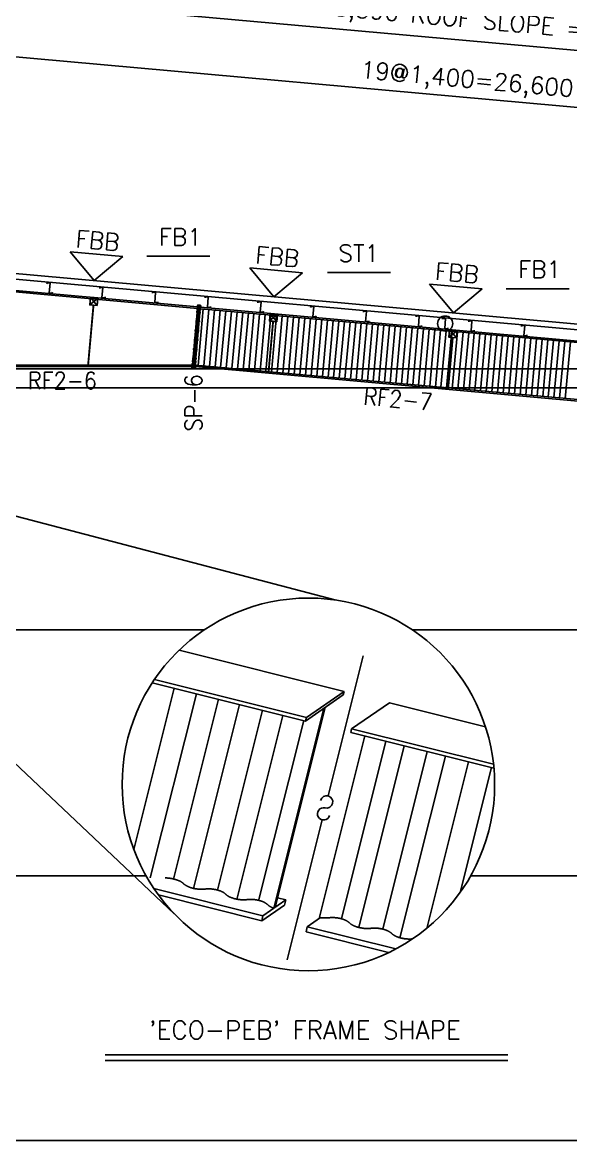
# Model space of a CAD drawing. Header units: metres. Extents: x -297536 to 1852864, y -630451 to -422551.
# Drawn here: x 1784315 to 1798814, y -482358 to -452803 of the extents above; entities that cross this region are included whole.
import ezdxf
from ezdxf.enums import TextEntityAlignment as Align

# ---------------------------------------------------------------- set-up
doc = ezdxf.new("R2010")
doc.units = ezdxf.units.M
doc.header["$LTSCALE"] = 700
for name, pattern in [('CEN', [62, 60, -1, 0, -1]), ('CENTER', [50.8, 31.75, -6.35, 6.35, -6.35]), ('CONTIN', [0]), ('XKITLINE00', [0])]:
    doc.linetypes.add(name, pattern=pattern)
for name, color, linetype in [('1', 1, 'CENTER'), ('10', 10, 'CONTIN'), ('3', 3, 'CONTIN'), ('5C', 3, 'Continuous'), ('beam', 7, 'Continuous'), ('bl', 3, 'Continuous'), ('CEN', 152, 'CEN'), ('DIM', 7, 'Continuous'), ('HID', 251, 'Continuous'), ('TEX', 3, 'Continuous')]:
    doc.layers.add(name, color=color, linetype=linetype)
doc.styles.add('HGTXT', font='romans.shx', dxfattribs={"bigfont": 'WHGTXT.shx'})
doc.styles.add('SIMPLEX', font='SIMPLEX')
doc.styles.add('WHGTXT', font='romans.shx', dxfattribs={"bigfont": 'WHGTXT.shx'})
doc.dimstyles.new('KJ', dxfattribs={"dimscale": 700, "dimtxt": 1.5, "dimasz": 1, "dimexe": 0.18, "dimexo": 2, "dimgap": 0.5, "dimtad": 1, "dimdec": 0, "dimzin": 0, "dimdsep": 46, "dimlunit": 6, "dimtxsty": 'HGTXT', "dimblk": 'ARCHTICK', "dimcen": 0.09, "dimclrt": 3, "dimadec": 0, "dimazin": 0, "dimtfac": 1, "dimtdec": 0, "dimtix": 1, "dimtmove": 0, "dimatfit": 0, "dimldrblk": 'OBLIQUE', "dimfxl": 1, "dimtolj": 1, "dimtzin": 0, "dimarcsym": 0})

# ---------------------------------------------------------------- blocks, each defined once
blk = doc.blocks.new('_ArchTick')
at = {"color": 0, "linetype": 'ByBlock', "const_width": 0.15}
blk.add_lwpolyline([(-0.5, -0.5), (0.5, 0.5)], dxfattribs=at)
blk = doc.blocks.new('*D598')
at = {"layer": 'Defpoints', "color": 0, "transparency": 16777216}
for p in [(1781464, -448458), (1781464, -455958), (1809964, -455958)]:
    blk.add_point(p, dxfattribs=at)
at = {"layer": 'DIM', "color": 0, "lineweight": -2, "transparency": 16777216}
for p, q in [((1781464, -455358), (1781464, -448404)), ((1809964, -448458), (1781464, -448458)), ((1809964, -455358), (1809964, -448404))]:
    blk.add_line(p, q, dxfattribs=at)
at = {"layer": 'DIM', "color": 0, "lineweight": -2, "transparency": 16777216, "xscale": 300, "yscale": 300, "zscale": 300, "rotation": 180}
blk.add_blockref('_ArchTick', (1781464, -448458), dxfattribs=at)
at = {"layer": 'DIM', "color": 0, "lineweight": -2, "transparency": 16777216, "xscale": 300, "yscale": 300, "zscale": 300}
blk.add_blockref('_ArchTick', (1809964, -448458), dxfattribs=at)
at = {"layer": 'DIM', "color": 3, "transparency": 16777216, "insert": (1795714, -448040), "char_height": 450, "attachment_point": 5, "style": 'HGTXT'}
blk.add_mtext('\\A1;28,500', dxfattribs=at)
blk = doc.blocks.new('_Oblique')
at = {"color": 0, "linetype": 'ByBlock', "lineweight": -2}
blk.add_line((-0.5, -0.5), (0.5, 0.5), dxfattribs=at)
blk = doc.blocks.new('*D601')
at = {"layer": 'Defpoints', "color": 0, "transparency": 16777216}
for p in [(1753489, -446958), (1753489, -455958), (1810439, -455958)]:
    blk.add_point(p, dxfattribs=at)
at = {"layer": 'DIM', "color": 0, "lineweight": -2, "transparency": 16777216}
for p, q in [((1753489, -455358), (1753489, -446904)), ((1810439, -446958), (1753489, -446958)), ((1810439, -455358), (1810439, -446904))]:
    blk.add_line(p, q, dxfattribs=at)
at = {"layer": 'DIM', "color": 0, "lineweight": -2, "transparency": 16777216, "xscale": 300, "yscale": 300, "zscale": 300, "rotation": 180}
blk.add_blockref('_ArchTick', (1753489, -446958), dxfattribs=at)
at = {"layer": 'DIM', "color": 0, "lineweight": -2, "transparency": 16777216, "xscale": 300, "yscale": 300, "zscale": 300}
blk.add_blockref('_ArchTick', (1810439, -446958), dxfattribs=at)
at = {"layer": 'DIM', "color": 3, "transparency": 16777216, "insert": (1781964, -446540), "char_height": 450, "attachment_point": 5, "style": 'HGTXT'}
blk.add_mtext('\\A1;\\A1;56,950 OUT TO OUT OF STEEL', dxfattribs=at)
blk = doc.blocks.new('ZCOL')
for p, q in [((10.2, 0), (0, 0)), ((0, 0), (0, -25.4)), ((10.2, -2.5), (10.2, 0)), ((-10.2, -25.4), (-10.2, -22.9)), ((0, -25.4), (-10.2, -25.4))]:
    blk.add_line(p, q)
blk = doc.blocks.new('*D641')
at = {"layer": 'Defpoints', "color": 0, "transparency": 16777216}
for p in [(1782788, -453592), (1782263, -459422), (1808756, -461807)]:
    blk.add_point(p, dxfattribs=at)
at = {"layer": 'DIM', "color": 0, "lineweight": -2, "transparency": 16777216}
for p, q in [((1782317, -458825), (1782793, -453538)), ((1809281, -455977), (1782788, -453592)), ((1808810, -461209), (1809285, -455923))]:
    blk.add_line(p, q, dxfattribs=at)
at = {"layer": 'DIM', "color": 0, "lineweight": -2, "transparency": 16777216, "xscale": 300, "yscale": 300, "zscale": 300}
for p, rotation in [((1782788, -453592), 174.8572354431005), ((1809281, -455977), 354.8572354431006)]:
    blk.add_blockref('_ArchTick', p, dxfattribs=dict(at, rotation=rotation))
at = {"layer": 'DIM', "color": 3, "transparency": 16777216, "insert": (1796072, -454368), "char_height": 450, "attachment_point": 5, "rotation": 354.8572, "style": 'HGTXT'}
blk.add_mtext('\\A1;19@1,400=26,600', dxfattribs=at)
blk = doc.blocks.new('*D644')
at = {"layer": 'Defpoints', "color": 0, "transparency": 16777216}
for p in [(1782623, -452071), (1781964, -459395), (1810439, -461958)]:
    blk.add_point(p, dxfattribs=at)
at = {"layer": 'DIM', "color": 0, "lineweight": -2, "transparency": 16777216}
for p, q in [((1782018, -458798), (1782628, -452018)), ((1811098, -454634), (1782623, -452071)), ((1810493, -461361), (1811103, -454580))]:
    blk.add_line(p, q, dxfattribs=at)
at = {"layer": 'DIM', "color": 0, "lineweight": -2, "transparency": 16777216, "xscale": 300, "yscale": 300, "zscale": 300}
for p, rotation in [((1782623, -452071), 174.8572354431005), ((1811098, -454634), 354.8572354431006)]:
    blk.add_blockref('_ArchTick', p, dxfattribs=dict(at, rotation=rotation))
at = {"layer": 'DIM', "color": 3, "transparency": 16777216, "insert": (1796905, -452862), "char_height": 450, "attachment_point": 5, "rotation": 354.8572, "style": 'HGTXT'}
blk.add_mtext('\\A1;\\A1;28,590 ROOF SLOPE = 0.9/10', dxfattribs=at)
blk = doc.blocks.new('MARKER')
at = {"color": 3}
for p, q in [((584.404724, 584.404724), (-584.40472, 584.404724)), ((-584.40472, 584.404724), (0, 0)), ((0, 0), (584.404724, 584.404724))]:
    blk.add_line(p, q, dxfattribs=at)

msp = doc.modelspace()

# ---------------------------------------------------------------- linework, layer by layer
for p, q in [((1793327.7, -469546.3), (1792401.1, -473248.8)), ((1792242.9, -473880.9), (1791316.3, -477583.3))]:
    msp.add_line(p, q)
at = {"color": 8, "linetype": 'XKITLINE00'}
for p, q in [((1787263, -474662), (1788329.6, -470400.3)), ((1787699.2, -475410.6), (1788916.3, -470547.2)), ((1788314.2, -475444.6), (1789503.1, -470694)), ((1788843.1, -475696.9), (1790060.3, -470833.4)), ((1789473.7, -475734.7), (1790662.6, -470984.2)), ((1789989.7, -475983.8), (1791206.8, -471120.4)), ((1790571, -475987.3), (1791754.7, -471257.5)), ((1792750.7, -476493.8), (1793925.2, -471800.7)), ((1793209.3, -476723.4), (1794410.8, -471922.3)), ((1793844.4, -476767.4), (1795018.9, -472074.4)), ((1794299.2, -476995.8), (1795500.7, -472195)), ((1795007.5, -476747.7), (1796108.8, -472347.2)), ((1795890.4, -475801.2), (1796716.8, -472499.4)), ((1788090.5, -475413.8), (1788101.3, -475414)), ((1788101.3, -475414), (1788112.1, -475414.3)), ((1788112.1, -475414.3), (1788122.9, -475414.8)), ((1788122.9, -475414.8), (1788133.7, -475415.4)), ((1788133.7, -475415.4), (1788144.6, -475416.1)), ((1788144.6, -475416.1), (1788155.4, -475417)), ((1788155.4, -475417), (1788166.3, -475418)), ((1788166.3, -475418), (1788177.1, -475419.1)), ((1788177.1, -475419.1), (1788188, -475420.3)), ((1788188, -475420.3), (1788198.8, -475421.7)), ((1788198.8, -475421.7), (1788209.6, -475423.2)), ((1788209.6, -475423.2), (1788220.3, -475424.8)), ((1788220.3, -475424.8), (1788231, -475426.5)), ((1788231, -475426.5), (1788241.6, -475428.3)), ((1788241.6, -475428.3), (1788252.2, -475430.3)), ((1788252.2, -475430.3), (1788262.8, -475432.4)), ((1788262.8, -475432.4), (1788273.2, -475434.6)), ((1788273.2, -475434.6), (1788283.6, -475436.9)), ((1788283.6, -475436.9), (1788293.9, -475439.4)), ((1788293.9, -475439.4), (1788304.1, -475441.9)), ((1788304.1, -475441.9), (1788314.2, -475444.6)), ((1788314.2, -475444.6), (1788324.1, -475447.4)), ((1788324.1, -475447.4), (1788340.2, -475451)), ((1788340.2, -475451), (1788350.4, -475453.5)), ((1788350.4, -475453.5), (1788360.5, -475456.2)), ((1788360.5, -475456.2), (1788370.5, -475459)), ((1788370.5, -475459), (1788380.4, -475461.9)), ((1788380.4, -475461.9), (1788390.1, -475464.8)), ((1788390.1, -475464.8), (1788399.8, -475467.9)), ((1788399.8, -475467.9), (1788409.3, -475471.1)), ((1788409.3, -475471.1), (1788418.6, -475474.4)), ((1788418.6, -475474.4), (1788427.8, -475477.8)), ((1788427.8, -475477.8), (1788436.9, -475481.3)), ((1788436.9, -475481.3), (1788445.8, -475484.8)), ((1788445.8, -475484.8), (1788454.5, -475488.5)), ((1788454.5, -475488.5), (1788463.1, -475492.2)), ((1788463.1, -475492.2), (1788471.5, -475496.1)), ((1788471.5, -475496.1), (1788479.7, -475500)), ((1788479.7, -475500), (1788487.8, -475504)), ((1788487.8, -475504), (1788495.6, -475508.1)), ((1788495.6, -475508.1), (1788503.3, -475512.2)), ((1788503.3, -475512.2), (1788510.7, -475516.4)), ((1788510.7, -475516.4), (1788518, -475520.7)), ((1788518, -475520.7), (1788525, -475525.1)), ((1788525, -475525.1), (1788531.8, -475529.5)), ((1788531.8, -475529.5), (1788538.4, -475534)), ((1788538.4, -475534), (1788544.8, -475538.5)), ((1788544.8, -475538.5), (1788550.9, -475543.1)), ((1788550.9, -475543.1), (1788556.8, -475547.7)), ((1788556.8, -475547.7), (1788562.5, -475552.4)), ((1788562.5, -475552.4), (1788567.9, -475557.2)), ((1788567.9, -475557.2), (1788573.1, -475561.9)), ((1788573.1, -475561.9), (1788578, -475566.8)), ((1788578, -475566.8), (1788583.2, -475571.8)), ((1788583.2, -475571.8), (1788588.6, -475576.8)), ((1788588.6, -475576.8), (1788594.2, -475581.7)), ((1788594.2, -475581.7), (1788600.1, -475586.6)), ((1788600.1, -475586.6), (1788606.3, -475591.4)), ((1788606.3, -475591.4), (1788612.7, -475596.2)), ((1788612.7, -475596.2), (1788619.4, -475601)), ((1788619.4, -475601), (1788626.2, -475605.6)), ((1788626.2, -475605.6), (1788633.3, -475610.3)), ((1788633.3, -475610.3), (1788640.7, -475614.8)), ((1788640.7, -475614.8), (1788648.2, -475619.3)), ((1788648.2, -475619.3), (1788656, -475623.7)), ((1788656, -475623.7), (1788664, -475628)), ((1788664, -475628), (1788672.1, -475632.3)), ((1788672.1, -475632.3), (1788680.5, -475636.4)), ((1788680.5, -475636.4), (1788689.1, -475640.5)), ((1788689.1, -475640.5), (1788697.9, -475644.5)), ((1788697.9, -475644.5), (1788706.8, -475648.4)), ((1788706.8, -475648.4), (1788715.9, -475652.2)), ((1788715.9, -475652.2), (1788725.2, -475656)), ((1788725.2, -475656), (1788734.7, -475659.6)), ((1788734.7, -475659.6), (1788744.3, -475663.1)), ((1788744.3, -475663.1), (1788754.1, -475666.6)), ((1788754.1, -475666.6), (1788764, -475669.9)), ((1788764, -475669.9), (1788774, -475673.1)), ((1788774, -475673.1), (1788784.2, -475676.2)), ((1788784.2, -475676.2), (1788794.5, -475679.2)), ((1788794.5, -475679.2), (1788804.9, -475682.1)), ((1788804.9, -475682.1), (1788815.4, -475684.9)), ((1788815.4, -475684.9), (1788826.1, -475687.6)), ((1788826.1, -475687.6), (1788836.8, -475690.1)), ((1788836.8, -475690.1), (1788847.6, -475692.5)), ((1788847.6, -475692.5), (1788858.5, -475694.8)), ((1788858.5, -475694.8), (1788869.5, -475697)), ((1788869.5, -475697), (1788880.6, -475699.1)), ((1788880.6, -475699.1), (1788891.7, -475701)), ((1788891.7, -475701), (1788902.8, -475702.8)), ((1788902.8, -475702.8), (1788914, -475704.5)), ((1788914, -475704.5), (1788925.3, -475706)), ((1788925.3, -475706), (1788936.6, -475707.5)), ((1788936.6, -475707.5), (1788947.9, -475708.8)), ((1788947.9, -475708.8), (1788959.2, -475709.9)), ((1788959.2, -475709.9), (1788970.5, -475710.9)), ((1788970.5, -475710.9), (1788981.8, -475711.8)), ((1788981.8, -475711.8), (1788993.2, -475712.6)), ((1788993.2, -475712.6), (1789004.5, -475713.2)), ((1789004.5, -475713.2), (1789015.7, -475713.7)), ((1789015.7, -475713.7), (1789027, -475714.1)), ((1789027, -475714.1), (1789038.2, -475714.3)), ((1789038.2, -475714.3), (1789049.4, -475714.4)), ((1789049.4, -475714.4), (1789060.5, -475714.3)), ((1789060.5, -475714.3), (1789071.6, -475714.1)), ((1789071.6, -475714.1), (1789082.5, -475713.8)), ((1789082.5, -475713.8), (1789093.5, -475713.4)), ((1789093.5, -475713.4), (1789104.3, -475712.8)), ((1789104.3, -475712.8), (1789115.1, -475712.1)), ((1789115.1, -475712.1), (1789125.7, -475711.2)), ((1789125.7, -475711.2), (1789136.3, -475710.2)), ((1789136.3, -475710.2), (1789146.7, -475709.1)), ((1789146.7, -475709.1), (1789156.7, -475708)), ((1789156.7, -475708), (1789166.8, -475707.1)), ((1789166.8, -475707.1), (1789177, -475706.2)), ((1789177, -475706.2), (1789187.3, -475705.6)), ((1789187.3, -475705.6), (1789197.7, -475705)), ((1789197.7, -475705), (1789208.2, -475704.6)), ((1789208.2, -475704.6), (1789218.7, -475704.2)), ((1789218.7, -475704.2), (1789229.3, -475704.1)), ((1789229.3, -475704.1), (1789240, -475704)), ((1789240, -475704), (1789250.7, -475704.1)), ((1789250.7, -475704.1), (1789261.5, -475704.3)), ((1789261.5, -475704.3), (1789272.2, -475704.7)), ((1789272.2, -475704.7), (1789283.1, -475705.1)), ((1789283.1, -475705.1), (1789293.9, -475705.7)), ((1789293.9, -475705.7), (1789304.7, -475706.5)), ((1789304.7, -475706.5), (1789315.6, -475707.3)), ((1789315.6, -475707.3), (1789326.4, -475708.3)), ((1789326.4, -475708.3), (1789337.3, -475709.4)), ((1789337.3, -475709.4), (1789348.1, -475710.7)), ((1789348.1, -475710.7), (1789358.9, -475712)), ((1789358.9, -475712), (1789369.7, -475713.5)), ((1789369.7, -475713.5), (1789380.5, -475715.1)), ((1789380.5, -475715.1), (1789391.2, -475716.8)), ((1789391.2, -475716.8), (1789401.8, -475718.7)), ((1789401.8, -475718.7), (1789412.4, -475720.7)), ((1789412.4, -475720.7), (1789422.9, -475722.8)), ((1789422.9, -475722.8), (1789433.4, -475725)), ((1789433.4, -475725), (1789443.7, -475727.3)), ((1789443.7, -475727.3), (1789454, -475729.7)), ((1789454, -475729.7), (1789464.2, -475732.3)), ((1789464.2, -475732.3), (1789474.3, -475735)), ((1789474.3, -475735), (1789484.3, -475737.7)), ((1789484.3, -475737.7), (1789494.2, -475740.6)), ((1789494.2, -475740.6), (1789503.9, -475743.6)), ((1789503.9, -475743.6), (1789513.6, -475746.7)), ((1789513.6, -475746.7), (1789523.1, -475749.9)), ((1789523.1, -475749.9), (1789532.4, -475753.1)), ((1789532.4, -475753.1), (1789541.6, -475756.5)), ((1789541.6, -475756.5), (1789550.7, -475760)), ((1789550.7, -475760), (1789559.6, -475763.6)), ((1789559.6, -475763.6), (1789568.4, -475767.2)), ((1789568.4, -475767.2), (1789576.9, -475771)), ((1789576.9, -475771), (1789585.3, -475774.8)), ((1789585.3, -475774.8), (1789593.6, -475778.7)), ((1789593.6, -475778.7), (1789601.6, -475782.7)), ((1789601.6, -475782.7), (1789609.4, -475786.8)), ((1789609.4, -475786.8), (1789617.1, -475791)), ((1789617.1, -475791), (1789624.5, -475795.2)), ((1789624.5, -475795.2), (1789631.8, -475799.5)), ((1789631.8, -475799.5), (1789638.8, -475803.8)), ((1789638.8, -475803.8), (1789645.6, -475808.2)), ((1789645.6, -475808.2), (1789652.2, -475812.7)), ((1789652.2, -475812.7), (1789658.6, -475817.3)), ((1789658.6, -475817.3), (1789664.7, -475821.9)), ((1789664.7, -475821.9), (1789670.6, -475826.5)), ((1789670.6, -475826.5), (1789676.3, -475831.2)), ((1789676.3, -475831.2), (1789681.7, -475835.9)), ((1789681.7, -475835.9), (1789686.9, -475840.7)), ((1789686.9, -475840.7), (1789691.8, -475845.5)), ((1789691.8, -475845.5), (1789697, -475850.5)), ((1789697, -475850.5), (1789702.4, -475855.5)), ((1789702.4, -475855.5), (1789708, -475860.5)), ((1789708, -475860.5), (1789714, -475865.4)), ((1789714, -475865.4), (1789720.1, -475870.2)), ((1789720.1, -475870.2), (1789726.5, -475875)), ((1789726.5, -475875), (1789733.2, -475879.7)), ((1789733.2, -475879.7), (1789740, -475884.4)), ((1789740, -475884.4), (1789747.1, -475889)), ((1789747.1, -475889), (1789754.5, -475893.5)), ((1789754.5, -475893.5), (1789762, -475898)), ((1789762, -475898), (1789769.8, -475902.4)), ((1789769.8, -475902.4), (1789777.8, -475906.8)), ((1789777.8, -475906.8), (1789786, -475911)), ((1789786, -475911), (1789794.3, -475915.2)), ((1789794.3, -475915.2), (1789802.9, -475919.3)), ((1789802.9, -475919.3), (1789811.7, -475923.3)), ((1789811.7, -475923.3), (1789820.6, -475927.2)), ((1789820.6, -475927.2), (1789829.7, -475931)), ((1789829.7, -475931), (1789839, -475934.7)), ((1789839, -475934.7), (1789848.5, -475938.4)), ((1789848.5, -475938.4), (1789858.1, -475941.9)), ((1789858.1, -475941.9), (1789867.9, -475945.3)), ((1789867.9, -475945.3), (1789877.8, -475948.6)), ((1789877.8, -475948.6), (1789887.8, -475951.9)), ((1789887.8, -475951.9), (1789898, -475955)), ((1789898, -475955), (1789908.3, -475958)), ((1789908.3, -475958), (1789918.7, -475960.9)), ((1789918.7, -475960.9), (1789929.3, -475963.6)), ((1789929.3, -475963.6), (1789939.9, -475966.3)), ((1789939.9, -475966.3), (1789950.6, -475968.8)), ((1789950.6, -475968.8), (1789961.4, -475971.3)), ((1789961.4, -475971.3), (1789972.3, -475973.6)), ((1789972.3, -475973.6), (1789983.3, -475975.8)), ((1789983.3, -475975.8), (1789994.4, -475977.8)), ((1789994.4, -475977.8), (1790005.5, -475979.8)), ((1790005.5, -475979.8), (1790016.6, -475981.6)), ((1790016.6, -475981.6), (1790027.9, -475983.2)), ((1790027.9, -475983.2), (1790039.1, -475984.8)), ((1790039.1, -475984.8), (1790050.4, -475986.2)), ((1790050.4, -475986.2), (1790061.7, -475987.5)), ((1790061.7, -475987.5), (1790073, -475988.7)), ((1790073, -475988.7), (1790084.3, -475989.7)), ((1790084.3, -475989.7), (1790095.6, -475990.6)), ((1790095.6, -475990.6), (1790107, -475991.3)), ((1790107, -475991.3), (1790118.3, -475992)), ((1790118.3, -475992), (1790129.5, -475992.5)), ((1790129.5, -475992.5), (1790140.8, -475992.8)), ((1790140.8, -475992.8), (1790152, -475993)), ((1790152, -475993), (1790163.2, -475993.1)), ((1790163.2, -475993.1), (1790174.3, -475993.1)), ((1790174.3, -475993.1), (1790185.4, -475992.9)), ((1790185.4, -475992.9), (1790196.4, -475992.6)), ((1790196.4, -475992.6), (1790207.3, -475992.1)), ((1790207.3, -475992.1), (1790218.1, -475991.5)), ((1790218.1, -475991.5), (1790228.9, -475990.8)), ((1790228.9, -475990.8), (1790239.5, -475989.9)), ((1790239.5, -475989.9), (1790250.1, -475989)), ((1790250.1, -475989), (1790260.5, -475987.8)), ((1790260.5, -475987.8), (1790270.5, -475986.8)), ((1790270.5, -475986.8), (1790280.6, -475985.8)), ((1790280.6, -475985.8), (1790290.8, -475985)), ((1790290.8, -475985), (1790301.2, -475984.3)), ((1790301.2, -475984.3), (1790311.5, -475983.7)), ((1790311.5, -475983.7), (1790322, -475983.3)), ((1790322, -475983.3), (1790332.5, -475983)), ((1790332.5, -475983), (1790343.1, -475982.8)), ((1790343.1, -475982.8), (1790353.8, -475982.8)), ((1790353.8, -475982.8), (1790364.5, -475982.9)), ((1790364.5, -475982.9), (1790375.3, -475983.1)), ((1790375.3, -475983.1), (1790386, -475983.4)), ((1790386, -475983.4), (1790396.9, -475983.9)), ((1790396.9, -475983.9), (1790407.7, -475984.5)), ((1790407.7, -475984.5), (1790418.5, -475985.2)), ((1790418.5, -475985.2), (1790429.4, -475986.1)), ((1790429.4, -475986.1), (1790440.3, -475987.1)), ((1790440.3, -475987.1), (1790451.1, -475988.2)), ((1790451.1, -475988.2), (1790461.9, -475989.4)), ((1790461.9, -475989.4), (1790472.7, -475990.8)), ((1790472.7, -475990.8), (1790483.5, -475992.3)), ((1790483.5, -475992.3), (1790494.3, -475993.9)), ((1790494.3, -475993.9), (1790505, -475995.6)), ((1790505, -475995.6), (1790515.6, -475997.5)), ((1790515.6, -475997.5), (1790526.2, -475999.4)), ((1790526.2, -475999.4), (1790536.7, -476001.5)), ((1790536.7, -476001.5), (1790547.2, -476003.7)), ((1790547.2, -476003.7), (1790557.5, -476006.1)), ((1790557.5, -476006.1), (1790567.8, -476008.5)), ((1790567.8, -476008.5), (1790578, -476011)), ((1790578, -476011), (1790588.1, -476013.7)), ((1790588.1, -476013.7), (1790598.1, -476016.5)), ((1790598.1, -476016.5), (1790608, -476019.4)), ((1790608, -476019.4), (1790617.7, -476022.3)), ((1790617.7, -476022.3), (1790627.4, -476025.4)), ((1790627.4, -476025.4), (1790636.9, -476028.6)), ((1790636.9, -476028.6), (1790646.2, -476031.9)), ((1790646.2, -476031.9), (1790655.5, -476035.3)), ((1790655.5, -476035.3), (1790664.5, -476038.8)), ((1790664.5, -476038.8), (1790673.4, -476042.3)), ((1790673.4, -476042.3), (1790682.2, -476046)), ((1790682.2, -476046), (1790690.7, -476049.7)), ((1790690.7, -476049.7), (1790699.1, -476053.6)), ((1790699.1, -476053.6), (1790707.4, -476057.5)), ((1790707.4, -476057.5), (1790715.4, -476061.5)), ((1790715.4, -476061.5), (1790723.2, -476065.6)), ((1790723.2, -476065.6), (1790730.9, -476069.7)), ((1790730.9, -476069.7), (1790738.3, -476073.9)), ((1790738.3, -476073.9), (1790745.6, -476078.2)), ((1790745.6, -476078.2), (1790752.6, -476082.6)), ((1790752.6, -476082.6), (1790759.4, -476087)), ((1790759.4, -476087), (1790766, -476091.5)), ((1790766, -476091.5), (1790772.4, -476096)), ((1790772.4, -476096), (1790778.5, -476100.6)), ((1790778.5, -476100.6), (1790784.4, -476105.2)), ((1790784.4, -476105.2), (1790790.1, -476109.9)), ((1790790.1, -476109.9), (1790795.5, -476114.7)), ((1790795.5, -476114.7), (1790800.7, -476119.5)), ((1790800.7, -476119.5), (1790805.6, -476124.3)), ((1790805.6, -476124.3), (1790810.8, -476129.3)), ((1790810.8, -476129.3), (1790816.2, -476134.3)), ((1790816.2, -476134.3), (1790821.9, -476139.2)), ((1790821.9, -476139.2), (1790827.8, -476144.1)), ((1790827.8, -476144.1), (1790833.9, -476148.9)), ((1790833.9, -476148.9), (1790840.3, -476153.7)), ((1790840.3, -476153.7), (1790847, -476158.5)), ((1790847, -476158.5), (1790853.8, -476163.1)), ((1790853.8, -476163.1), (1790861, -476167.8)), ((1790861, -476167.8), (1790868.3, -476172.3)), ((1790868.3, -476172.3), (1790875.8, -476176.8)), ((1790875.8, -476176.8), (1790883.6, -476181.2)), ((1790883.6, -476181.2), (1790891.6, -476185.5)), ((1790891.6, -476185.5), (1790899.8, -476189.8)), ((1790899.8, -476189.8), (1790908.1, -476193.9)), ((1790908.1, -476193.9), (1790916.7, -476198)), ((1790916.7, -476198), (1790925.5, -476202)), ((1790925.5, -476202), (1790934.4, -476205.9)), ((1790934.4, -476205.9), (1790943.5, -476209.7)), ((1790943.5, -476209.7), (1790952.8, -476213.5)), ((1790952.8, -476213.5), (1790962.3, -476217.1)), ((1792189.6, -476463.2), (1792200.9, -476464.7)), ((1792200.9, -476464.7), (1792212.2, -476466.1)), ((1792212.2, -476466.1), (1792223.5, -476467.4)), ((1792223.5, -476467.4), (1792234.8, -476468.6)), ((1792234.8, -476468.6), (1792246.1, -476469.6)), ((1792246.1, -476469.6), (1792257.4, -476470.5)), ((1792257.4, -476470.5), (1792268.7, -476471.3)), ((1792268.7, -476471.3), (1792280, -476471.9)), ((1792280, -476471.9), (1792291.3, -476472.4)), ((1792291.3, -476472.4), (1792302.6, -476472.7)), ((1792302.6, -476472.7), (1792313.8, -476473)), ((1792313.8, -476473), (1792325, -476473)), ((1792325, -476473), (1792336.1, -476473)), ((1792336.1, -476473), (1792347.1, -476472.8)), ((1792347.1, -476472.8), (1792358.1, -476472.5)), ((1792358.1, -476472.5), (1792369.1, -476472)), ((1792369.1, -476472), (1792379.9, -476471.4)), ((1792379.9, -476471.4), (1792390.6, -476470.7)), ((1792390.6, -476470.7), (1792401.3, -476469.9)), ((1792401.3, -476469.9), (1792411.8, -476468.9)), ((1792411.8, -476468.9), (1792422.3, -476467.8)), ((1792422.3, -476467.8), (1792432.3, -476466.7)), ((1792432.3, -476466.7), (1792442.4, -476465.7)), ((1792442.4, -476465.7), (1792452.6, -476464.9)), ((1792452.6, -476464.9), (1792462.9, -476464.2)), ((1792462.9, -476464.2), (1792473.3, -476463.7)), ((1792473.3, -476463.7), (1792483.8, -476463.2)), ((1792483.8, -476463.2), (1792494.3, -476462.9)), ((1792494.3, -476462.9), (1792504.9, -476462.7)), ((1792504.9, -476462.7), (1792515.6, -476462.7)), ((1792515.6, -476462.7), (1792526.3, -476462.8)), ((1792526.3, -476462.8), (1792537, -476463)), ((1792537, -476463), (1792547.8, -476463.3)), ((1792547.8, -476463.3), (1792558.6, -476463.8)), ((1792558.6, -476463.8), (1792569.5, -476464.4)), ((1792569.5, -476464.4), (1792580.3, -476465.1)), ((1792580.3, -476465.1), (1792591.2, -476466)), ((1792591.2, -476466), (1792602, -476467)), ((1792602, -476467), (1792612.9, -476468.1)), ((1792612.9, -476468.1), (1792623.7, -476469.3)), ((1792623.7, -476469.3), (1792634.5, -476470.7)), ((1792634.5, -476470.7), (1792645.3, -476472.2)), ((1792645.3, -476472.2), (1792656, -476473.8)), ((1792656, -476473.8), (1792666.7, -476475.5)), ((1792666.7, -476475.5), (1792677.4, -476477.4)), ((1792677.4, -476477.4), (1792688, -476479.3)), ((1792688, -476479.3), (1792698.5, -476481.4)), ((1792698.5, -476481.4), (1792709, -476483.6)), ((1792709, -476483.6), (1792719.3, -476486)), ((1792719.3, -476486), (1792729.6, -476488.4)), ((1792729.6, -476488.4), (1792739.8, -476491)), ((1792739.8, -476491), (1792749.9, -476493.6)), ((1792749.9, -476493.6), (1792759.9, -476496.4)), ((1792759.9, -476496.4), (1792769.8, -476499.3)), ((1792769.8, -476499.3), (1792779.5, -476502.3)), ((1792779.5, -476502.3), (1792789.2, -476505.3)), ((1792789.2, -476505.3), (1792798.7, -476508.5)), ((1792798.7, -476508.5), (1792808, -476511.8)), ((1792808, -476511.8), (1792817.2, -476515.2)), ((1792817.2, -476515.2), (1792826.3, -476518.7)), ((1792826.3, -476518.7), (1792835.2, -476522.2)), ((1792835.2, -476522.2), (1792843.9, -476525.9)), ((1792843.9, -476525.9), (1792852.5, -476529.7)), ((1792852.5, -476529.7), (1792860.9, -476533.5)), ((1792860.9, -476533.5), (1792869.1, -476537.4)), ((1792869.1, -476537.4), (1792877.2, -476541.4)), ((1792877.2, -476541.4), (1792885, -476545.5)), ((1792885, -476545.5), (1792892.7, -476549.6)), ((1792892.7, -476549.6), (1792900.1, -476553.9)), ((1792900.1, -476553.9), (1792907.3, -476558.1)), ((1792907.3, -476558.1), (1792914.4, -476562.5)), ((1792914.4, -476562.5), (1792921.2, -476566.9)), ((1792921.2, -476566.9), (1792927.8, -476571.4)), ((1792927.8, -476571.4), (1792934.1, -476575.9)), ((1792934.1, -476575.9), (1792940.3, -476580.5)), ((1792940.3, -476580.5), (1792946.2, -476585.2)), ((1792946.2, -476585.2), (1792951.9, -476589.9)), ((1792951.9, -476589.9), (1792957.3, -476594.6)), ((1792957.3, -476594.6), (1792962.5, -476599.4)), ((1792962.5, -476599.4), (1792967.4, -476604.2)), ((1792967.4, -476604.2), (1792972.6, -476609.2)), ((1792972.6, -476609.2), (1792978, -476614.2)), ((1792978, -476614.2), (1792983.6, -476619.1)), ((1792983.6, -476619.1), (1792989.5, -476624)), ((1792989.5, -476624), (1792995.7, -476628.9)), ((1792995.7, -476628.9), (1793002.1, -476633.7)), ((1793002.1, -476633.7), (1793008.7, -476638.4)), ((1793008.7, -476638.4), (1793015.6, -476643.1)), ((1793015.6, -476643.1), (1793022.7, -476647.7)), ((1793022.7, -476647.7), (1793030.1, -476652.2)), ((1793030.1, -476652.2), (1793037.6, -476656.7)), ((1793037.6, -476656.7), (1793045.4, -476661.1)), ((1793045.4, -476661.1), (1793053.4, -476665.4)), ((1793053.4, -476665.4), (1793061.5, -476669.7)), ((1793061.5, -476669.7), (1793069.9, -476673.8)), ((1793069.9, -476673.8), (1793078.5, -476677.9)), ((1793078.5, -476677.9), (1793087.3, -476681.9)), ((1793087.3, -476681.9), (1793096.2, -476685.8)), ((1793096.2, -476685.8), (1793105.3, -476689.7)), ((1793105.3, -476689.7), (1793114.6, -476693.4)), ((1793114.6, -476693.4), (1793124.1, -476697)), ((1793124.1, -476697), (1793133.7, -476700.5)), ((1793133.7, -476700.5), (1793143.4, -476704)), ((1793143.4, -476704), (1793153.4, -476707.3)), ((1793153.4, -476707.3), (1793163.4, -476710.5)), ((1793163.4, -476710.5), (1793173.6, -476713.6)), ((1793173.6, -476713.6), (1793183.9, -476716.6)), ((1793183.9, -476716.6), (1793194.3, -476719.5)), ((1793194.3, -476719.5), (1793204.8, -476722.3)), ((1793204.8, -476722.3), (1793215.5, -476725)), ((1793215.5, -476725), (1793226.2, -476727.5)), ((1793226.2, -476727.5), (1793237, -476729.9)), ((1793237, -476729.9), (1793247.9, -476732.2)), ((1793247.9, -476732.2), (1793258.9, -476734.4)), ((1793258.9, -476734.4), (1793270, -476736.5)), ((1793270, -476736.5), (1793281.1, -476738.4)), ((1793281.1, -476738.4), (1793292.2, -476740.2)), ((1793292.2, -476740.2), (1793303.4, -476741.9)), ((1793303.4, -476741.9), (1793314.7, -476743.5)), ((1793314.7, -476743.5), (1793326, -476744.9)), ((1793326, -476744.9), (1793337.3, -476746.2)), ((1793337.3, -476746.2), (1793348.6, -476747.3)), ((1793348.6, -476747.3), (1793359.9, -476748.4)), ((1793359.9, -476748.4), (1793371.2, -476749.2)), ((1793371.2, -476749.2), (1793382.5, -476750)), ((1793382.5, -476750), (1793393.9, -476750.6)), ((1793393.9, -476750.6), (1793405.1, -476751.1)), ((1793405.1, -476751.1), (1793416.4, -476751.5)), ((1793416.4, -476751.5), (1793427.6, -476751.7)), ((1793427.6, -476751.7), (1793438.8, -476751.8)), ((1793438.8, -476751.8), (1793449.9, -476751.7)), ((1793449.9, -476751.7), (1793460.9, -476751.6)), ((1793460.9, -476751.6), (1793471.9, -476751.2)), ((1793471.9, -476751.2), (1793482.9, -476750.8)), ((1793482.9, -476750.8), (1793493.7, -476750.2)), ((1793493.7, -476750.2), (1793504.4, -476749.5)), ((1793504.4, -476749.5), (1793515.1, -476748.6)), ((1793515.1, -476748.6), (1793525.7, -476747.6)), ((1793525.7, -476747.6), (1793536.1, -476746.5)), ((1793536.1, -476746.5), (1793546.1, -476745.4)), ((1793546.1, -476745.4), (1793556.2, -476744.5)), ((1793556.2, -476744.5), (1793566.4, -476743.7)), ((1793566.4, -476743.7), (1793576.7, -476743)), ((1793576.7, -476743), (1793587.1, -476742.4)), ((1793587.1, -476742.4), (1793597.6, -476742)), ((1793597.6, -476742), (1793608.1, -476741.7)), ((1793608.1, -476741.7), (1793618.7, -476741.5)), ((1793618.7, -476741.5), (1793629.4, -476741.4)), ((1793629.4, -476741.4), (1793640.1, -476741.5)), ((1793640.1, -476741.5), (1793650.8, -476741.7)), ((1793650.8, -476741.7), (1793661.6, -476742.1)), ((1793661.6, -476742.1), (1793672.4, -476742.6)), ((1793672.4, -476742.6), (1793683.3, -476743.2)), ((1793683.3, -476743.2), (1793694.1, -476743.9)), ((1793694.1, -476743.9), (1793705, -476744.7)), ((1793705, -476744.7), (1793715.8, -476745.7)), ((1793715.8, -476745.7), (1793726.7, -476746.8)), ((1793726.7, -476746.8), (1793737.5, -476748.1)), ((1793737.5, -476748.1), (1793748.3, -476749.4)), ((1793748.3, -476749.4), (1793759.1, -476750.9)), ((1793759.1, -476750.9), (1793769.8, -476752.5)), ((1793769.8, -476752.5), (1793780.5, -476754.3)), ((1793780.5, -476754.3), (1793791.2, -476756.1)), ((1793791.2, -476756.1), (1793801.8, -476758.1)), ((1793801.8, -476758.1), (1793812.3, -476760.2)), ((1793812.3, -476760.2), (1793822.8, -476762.4)), ((1793822.8, -476762.4), (1793833.1, -476764.7)), ((1793833.1, -476764.7), (1793843.4, -476767.2)), ((1793843.4, -476767.2), (1793853.6, -476769.7)), ((1793853.6, -476769.7), (1793863.7, -476772.4)), ((1793863.7, -476772.4), (1793873.7, -476775.1)), ((1793873.7, -476775.1), (1793883.6, -476778)), ((1793883.6, -476778), (1793893.3, -476781)), ((1793893.3, -476781), (1793903, -476784.1)), ((1793903, -476784.1), (1793912.5, -476787.3)), ((1793912.5, -476787.3), (1793921.8, -476790.6)), ((1793921.8, -476790.6), (1793931, -476793.9)), ((1793931, -476793.9), (1793940.1, -476797.4)), ((1793940.1, -476797.4), (1793949, -476801)), ((1793949, -476801), (1793957.8, -476804.7)), ((1793957.8, -476804.7), (1793966.3, -476808.4)), ((1793966.3, -476808.4), (1793974.7, -476812.2)), ((1793974.7, -476812.2), (1793982.9, -476816.2)), ((1793982.9, -476816.2), (1793991, -476820.2)), ((1793991, -476820.2), (1793998.8, -476824.2)), ((1793998.8, -476824.2), (1794006.5, -476828.4)), ((1794006.5, -476828.4), (1794013.9, -476832.6)), ((1794013.9, -476832.6), (1794021.2, -476836.9)), ((1794021.2, -476836.9), (1794028.2, -476841.2)), ((1794028.2, -476841.2), (1794035, -476845.7)), ((1794035, -476845.7), (1794041.6, -476850.1)), ((1794041.6, -476850.1), (1794048, -476854.7)), ((1794048, -476854.7), (1794054.1, -476859.3)), ((1794054.1, -476859.3), (1794060, -476863.9)), ((1794060, -476863.9), (1794065.7, -476868.6)), ((1794065.7, -476868.6), (1794071.1, -476873.3)), ((1794071.1, -476873.3), (1794076.3, -476878.1)), ((1794076.3, -476878.1), (1794081.2, -476882.9)), ((1794081.2, -476882.9), (1794086.4, -476888)), ((1794086.4, -476888), (1794091.8, -476892.9)), ((1794091.8, -476892.9), (1794097.4, -476897.9)), ((1794097.4, -476897.9), (1794103.4, -476902.8)), ((1794103.4, -476902.8), (1794109.5, -476907.6)), ((1794109.5, -476907.6), (1794115.9, -476912.4)), ((1794115.9, -476912.4), (1794122.6, -476917.1)), ((1794122.6, -476917.1), (1794129.4, -476921.8)), ((1794129.4, -476921.8), (1794136.5, -476926.4)), ((1794136.5, -476926.4), (1794143.9, -476931)), ((1794143.9, -476931), (1794151.4, -476935.4)), ((1794151.4, -476935.4), (1794159.2, -476939.8)), ((1794159.2, -476939.8), (1794167.2, -476944.2)), ((1794167.2, -476944.2), (1794175.4, -476948.4)), ((1794175.4, -476948.4), (1794183.7, -476952.6)), ((1794183.7, -476952.6), (1794192.3, -476956.7)), ((1794192.3, -476956.7), (1794201.1, -476960.7)), ((1794201.1, -476960.7), (1794210, -476964.6)), ((1794210, -476964.6), (1794219.1, -476968.4)), ((1794219.1, -476968.4), (1794228.4, -476972.1)), ((1794228.4, -476972.1), (1794237.9, -476975.8)), ((1794237.9, -476975.8), (1794247.5, -476979.3)), ((1794247.5, -476979.3), (1794257.3, -476982.7)), ((1794257.3, -476982.7), (1794267.2, -476986.1)), ((1794267.2, -476986.1), (1794277.2, -476989.3)), ((1794277.2, -476989.3), (1794287.4, -476992.4)), ((1794287.4, -476992.4), (1794297.7, -476995.4)), ((1794297.7, -476995.4), (1794308.1, -476998.3)), ((1794308.1, -476998.3), (1794318.6, -477001.1)), ((1794318.6, -477001.1), (1794329.3, -477003.7)), ((1794329.3, -477003.7), (1794340, -477006.3)), ((1794340, -477006.3), (1794350.8, -477008.7)), ((1794350.8, -477008.7), (1794361.7, -477011)), ((1794361.7, -477011), (1794372.7, -477013.2)), ((1794372.7, -477013.2), (1794383.8, -477015.2)), ((1794383.8, -477015.2), (1794394.9, -477017.2)), ((1794394.9, -477017.2), (1794406, -477019)), ((1794406, -477019), (1794417.3, -477020.7)), ((1794417.3, -477020.7), (1794428.5, -477022.2)), ((1794428.5, -477022.2), (1794439.8, -477023.6)), ((1794439.8, -477023.6), (1794451.1, -477024.9)), ((1794451.1, -477024.9), (1794462.4, -477026.1)), ((1794462.4, -477026.1), (1794473.7, -477027.1)), ((1794473.7, -477027.1), (1794485, -477028)), ((1794485, -477028), (1794496.4, -477028.8)), ((1794496.4, -477028.8), (1794507.7, -477029.4)), ((1794507.7, -477029.4), (1794518.9, -477029.9)), ((1794518.9, -477029.9), (1794530.2, -477030.2)), ((1794530.2, -477030.2), (1794541.4, -477030.5)), ((1794541.4, -477030.5), (1794552.6, -477030.5)), ((1794552.6, -477030.5), (1794563.7, -477030.5)), ((1794563.7, -477030.5), (1794574.8, -477030.3)), ((1794574.8, -477030.3), (1794585.7, -477030)), ((1794585.7, -477030), (1794596.7, -477029.5)), ((1794596.7, -477029.5), (1794607.5, -477028.9)), ((1794607.5, -477028.9), (1794618.3, -477028.2))]:
    msp.add_line(p, q, dxfattribs=at)
at = {"const_width": 50}
for points in [[(1786196.2, -460278.3), (1786053.8, -461860.5)], [(1790946.2, -460705.9), (1790826.3, -462038.6)], [(1795696.2, -461133.4), (1795576.3, -462466.1)]]:
    msp.add_lwpolyline(points, dxfattribs=at)
for points in [[(1771858, -460795.1), (1788333, -476362.1)], [(1770967.9, -462400), (1792582.5, -468069.1)]]:
    msp.add_lwpolyline(points)
for centre, radius in [((1795496, -460763.9), 200), ((1791878.8, -472943.8), 4925.2)]:
    msp.add_circle(centre, radius)
for centre, start, end in [((1792361.5, -473406.8), 255.94929, 165.94929), ((1792282.4, -473722.9), 75.94929, 345.94929)]:
    msp.add_arc(centre, 162.9, start, end)
at = {"layer": '1'}
for p, q in [((1782002.3, -459700.1), (1788949.2, -460325.3)), ((1782002.3, -459738.3), (1788945.8, -460363.3)), ((1788954.4, -460268.4), (1788802.8, -461952.1)), ((1788992.3, -460271.8), (1788840.8, -461955.5)), ((1788878.7, -461958.9), (1789030.3, -460275.2)), ((1789038.5, -460467.2), (1788912, -460455.8)), ((1789045.3, -460391.3), (1788918.8, -460380)), ((1789052.1, -460315.4), (1788925.7, -460304.1)), ((1789030.3, -460275.2), (1788954.4, -460268.4)), ((1789021.7, -460370.1), (1799852.3, -461344.9)), ((1789025.1, -460332.1), (1799855.8, -461306.9)), ((1789016.4, -460712.9), (1788889.9, -460701.5)), ((1788994.3, -460958.6), (1788867.8, -460947.2)), ((1788972.2, -461204.2), (1788845.7, -461192.8)), ((1788950, -461449.9), (1788823.5, -461438.5)), ((1782002.3, -461860.5), (1788811.1, -461860.5)), ((1782002.3, -461898.6), (1788807.6, -461898.6)), ((1788907.4, -461923.2), (1788780.9, -461911.9)), ((1788914.3, -461847.4), (1788787.8, -461836)), ((1788921.1, -461771.5), (1788794.6, -461760.1)), ((1788927.9, -461695.6), (1788801.4, -461684.2)), ((1788883.8, -461902), (1799714.5, -462876.8)), ((1788887.3, -461864), (1799717.9, -462838.8)), ((1788802.8, -461952.1), (1788878.7, -461958.9))]:
    msp.add_line(p, q, dxfattribs=at)
at = {"layer": '5C'}
for p, q in [((1788464.9, -469393.7), (1792825.5, -470485)), ((1787809.7, -470168.9), (1791825.9, -471174.1)), ((1787751.8, -470255.7), (1791802.1, -471269.4)), ((1791825.9, -471174.1), (1792825.5, -470485)), ((1792801.7, -470580.3), (1792825.5, -470485)), ((1791802.1, -471269.4), (1792801.7, -470580.3)), ((1793021.4, -471473.3), (1794021, -470784.2)), ((1794021, -470784.2), (1796562.5, -471420.3)), ((1792283.6, -470937.4), (1790962.3, -476217.1)), ((1792320.2, -470912.3), (1790998.8, -476191.9)), ((1791802.1, -471269.4), (1791825.9, -471174.1)), ((1793372.5, -471662.4), (1792164.4, -476489.9)), ((1792997.5, -471568.6), (1793021.4, -471473.3)), ((1792997.5, -471568.6), (1796785.5, -472516.6)), ((1793021.4, -471473.3), (1796775.3, -472412.8)), ((1787790.5, -475690.3), (1790678.1, -476413)), ((1787914.1, -475865.9), (1790644.1, -476549.1)), ((1790678.1, -476413), (1791281.5, -475997.1)), ((1791061.4, -475942), (1791281.5, -475997.1)), ((1791247.4, -476133.2), (1791281.5, -475997.1)), ((1790644.1, -476549.1), (1791247.4, -476133.2)), ((1790644.1, -476549.1), (1790678.1, -476413)), ((1791816.3, -476842.5), (1791850.3, -476706.4)), ((1791850.3, -476706.4), (1792200.9, -476464.7)), ((1791850.3, -476706.4), (1794191.5, -477292.3)), ((1791816.3, -476842.5), (1793999.8, -477389)), ((1786507.9, -480093.7), (1797156.9, -480093.7)), ((1786507.9, -480237.1), (1797156.9, -480237.1))]:
    msp.add_line(p, q, dxfattribs=at)
at = {"layer": 'beam'}
for points in [[(1786295.8, -460287.3), (1786096.7, -460269.4), (1786114.6, -460070.2), (1786313.8, -460088.1)], [(1786291.8, -460282.4), (1786101.5, -460265.3), (1786118.7, -460075.1), (1786308.9, -460092.2)], [(1791045.8, -460714.8), (1790846.7, -460696.9), (1790864.6, -460497.7), (1791063.8, -460515.6)], [(1791041.8, -460709.9), (1790851.5, -460692.8), (1790868.7, -460502.6), (1791058.9, -460519.7)], [(1795795.8, -461142.3), (1795596.7, -461124.4), (1795614.6, -460925.2), (1795813.8, -460943.1)], [(1795791.8, -461137.4), (1795601.5, -461120.3), (1795618.7, -460930.1), (1795808.9, -460947.2)]]:
    msp.add_lwpolyline(points, close=True, dxfattribs=at)
at = {"layer": 'bl'}
for p, q in [((1781964.2, -459395.4), (1810439.2, -461958.2)), ((1810439.2, -482358.2), (1753489.2, -482358.2))]:
    msp.add_line(p, q, dxfattribs=at)
at = {"layer": 'CEN'}
for p, q in [((1786308.9, -460092.2), (1786101.5, -460265.3)), ((1786291.8, -460282.4), (1786118.7, -460075.1)), ((1791058.9, -460519.7), (1790851.5, -460692.8)), ((1791041.8, -460709.9), (1790868.7, -460502.6)), ((1795808.9, -460947.2), (1795601.5, -461120.3)), ((1795791.8, -461137.4), (1795618.7, -460930.1)), ((1812964.2, -461958.2), (1745426.7, -461958.2)), ((1812964.2, -462458.2), (1745426.7, -462458.2)), ((1789128.3, -468858.2), (1745426.7, -468858.2)), ((1812964.2, -468858.2), (1794629.4, -468858.2)), ((1787586, -475358.2), (1745426.7, -475358.2)), ((1812964.2, -475358.2), (1796171.7, -475358.2)), ((1812964.2, -482358.2), (1745426.7, -482358.2))]:
    msp.add_line(p, q, dxfattribs=at)
at = {"layer": 'DIM'}
for points in [[(1786288.9, -460085.9, 0, 150, 0), (1786634.3, -459797.5, 0, 0, 0), (1787605.7, -458986.5, 0, 0, 0)], [(1791063.8, -460515.6, 0, 150, 0), (1791409.2, -460227.2, 0, 0, 0), (1792380.6, -459416.2, 0, 0, 0)], [(1795788.9, -460940.9, 0, 150, 0), (1796134.3, -460652.5, 0, 0, 0), (1797105.7, -459841.5, 0, 0, 0)]]:
    msp.add_lwpolyline(points, format="xyseb", dxfattribs=at)
for points in [[(1787605.7, -458986.5), (1789272.8, -458986.5)], [(1792380.6, -459416.2), (1794047.7, -459416.2)], [(1797105.7, -459841.5), (1798772.8, -459841.5)]]:
    msp.add_lwpolyline(points, dxfattribs=at)
at = {"layer": 'HID'}
for p, q in [((1789095.9, -460376.8), (1788961.5, -461870.7)), ((1789245.3, -460390.2), (1789110.9, -461884.2)), ((1789394.7, -460403.7), (1789260.3, -461897.6)), ((1789544.1, -460417.1), (1789409.6, -461911.1)), ((1789693.5, -460430.5), (1789559, -461924.5)), ((1789842.9, -460444), (1789708.4, -461938)), ((1789992.3, -460457.4), (1789857.8, -461951.4)), ((1790141.7, -460470.9), (1790007.2, -461964.8)), ((1790291.1, -460484.3), (1790156.6, -461978.3)), ((1790440.5, -460497.8), (1790306, -461991.7)), ((1790589.9, -460511.2), (1790455.4, -462005.2)), ((1790739.3, -460524.7), (1790604.8, -462018.6)), ((1790888.7, -460538.1), (1790754.2, -462032.1)), ((1791038.1, -460551.6), (1790903.6, -462045.5)), ((1791187.5, -460565), (1791053, -462059)), ((1791336.9, -460578.5), (1791202.4, -462072.4)), ((1791486.3, -460591.9), (1791351.8, -462085.9)), ((1791635.7, -460605.3), (1791501.2, -462099.3)), ((1791785, -460618.8), (1791650.6, -462112.8)), ((1791934.4, -460632.2), (1791800, -462126.2)), ((1792083.8, -460645.7), (1791949.4, -462139.6)), ((1792233.2, -460659.1), (1792098.8, -462153.1)), ((1792382.6, -460672.6), (1792248.2, -462166.5)), ((1792532, -460686), (1792397.6, -462180)), ((1792681.4, -460699.5), (1792547, -462193.4)), ((1792830.8, -460712.9), (1792696.4, -462206.9)), ((1792980.2, -460726.4), (1792845.8, -462220.3)), ((1793129.6, -460739.8), (1792995.2, -462233.8)), ((1793279, -460753.2), (1793144.5, -462247.2)), ((1793428.4, -460766.7), (1793293.9, -462260.7)), ((1793577.8, -460780.1), (1793443.3, -462274.1)), ((1793727.2, -460793.6), (1793592.7, -462287.6)), ((1793876.6, -460807), (1793742.1, -462301)), ((1794026, -460820.5), (1793891.5, -462314.4)), ((1794175.4, -460833.9), (1794040.9, -462327.9)), ((1794324.8, -460847.4), (1794190.3, -462341.3)), ((1794474.2, -460860.8), (1794339.7, -462354.8)), ((1794623.6, -460874.3), (1794489.1, -462368.2)), ((1794773, -460887.7), (1794638.5, -462381.7)), ((1794922.4, -460901.2), (1794787.9, -462395.1)), ((1795071.8, -460914.6), (1794937.3, -462408.6)), ((1795221.2, -460928), (1795086.7, -462422)), ((1795370.6, -460941.5), (1795236.1, -462435.5)), ((1795520, -460954.9), (1795385.5, -462448.9)), ((1795669.3, -460968.4), (1795534.9, -462462.3)), ((1795818.7, -460981.8), (1795684.3, -462475.8)), ((1795968.1, -460995.3), (1795833.7, -462489.2)), ((1796117.5, -461008.7), (1795983.1, -462502.7)), ((1796266.9, -461022.2), (1796132.5, -462516.1)), ((1796416.3, -461035.6), (1796281.9, -462529.6)), ((1796565.7, -461049.1), (1796431.3, -462543)), ((1796715.1, -461062.5), (1796580.7, -462556.5)), ((1796864.5, -461076), (1796730.1, -462569.9)), ((1797013.9, -461089.4), (1796879.5, -462583.4)), ((1797163.3, -461102.8), (1797028.8, -462596.8)), ((1797312.7, -461116.3), (1797178.2, -462610.3)), ((1797462.1, -461129.7), (1797327.6, -462623.7)), ((1797611.5, -461143.2), (1797477, -462637.1)), ((1797760.9, -461156.6), (1797626.4, -462650.6)), ((1797910.3, -461170.1), (1797775.8, -462664)), ((1798059.7, -461183.5), (1797925.2, -462677.5)), ((1798209.1, -461197), (1798074.6, -462690.9)), ((1798358.5, -461210.4), (1798224, -462704.4)), ((1798507.9, -461223.9), (1798373.4, -462717.8)), ((1798657.3, -461237.3), (1798522.8, -462731.3)), ((1798806.7, -461250.7), (1798672.2, -462744.7))]:
    msp.add_line(p, q, dxfattribs=at)
msp.add_lwpolyline([(1753364.2, -482358.2), (1753364.2, -461818.8), (1781964.2, -459244.8), (1810564.2, -461818.8), (1810564.2, -482358.2)], dxfattribs=at)

# ---------------------------------------------------------------- block references
at = {"layer": '10', "xscale": 7.999999999218805, "yscale": -10.31102399899313, "zscale": -10.31102399899313, "rotation": 354.8572354421366}
for p in [(1785026.5, -459953.1), (1786420.9, -460078.6), (1787815.2, -460204.1), (1789209.6, -460329.6), (1790604, -460455.1), (1791998.3, -460580.6), (1793392.7, -460706.1), (1794787.1, -460831.6), (1795484.2, -460894.3), (1796181.4, -460957.1), (1797575.8, -461082.6)]:
    msp.add_blockref('ZCOL', p, dxfattribs=at)
at = {"layer": '3', "xscale": 1.199999922606255, "yscale": 1.199999922606255, "zscale": 1.199999922606255, "rotation": 354.8572354421163}
for p in [(1786214.2, -459627.3), (1790964.2, -460054.8), (1795714.2, -460482.3)]:
    msp.add_blockref('MARKER', p, dxfattribs=at)

# ---------------------------------------------------------------- texts
at = {"layer": '3', "style": 'SIMPLEX'}
for p in [(1786277, -458928.9), (1791027, -459356.4), (1795777, -459783.9)]:
    msp.add_text('FBB', height=450, rotation=354.85724, dxfattribs=at).set_placement(p, align=Align.BOTTOM_CENTER)
at = {"layer": 'TEX', "color": 3, "style": 'WHGTXT'}
for s, p in [('FB1', (1789062.8, -458836.5)), ('ST1', (1793752, -459266.2)), ('FB1', (1798562.8, -459691.5))]:
    msp.add_text(s, height=450, dxfattribs=at).set_placement(p, align=Align.BOTTOM_RIGHT)
at = {"layer": 'TEX', "color": 3, "style": 'WHGTXT', "width": 0.9}
for s, rotation, p in [('RF2-6', 0.00005, (1785375.6, -462045.7)), ('RF2-7', 354.85713, (1794269.9, -462536.5))]:
    msp.add_text(s, height=450, rotation=rotation, dxfattribs=at).set_placement(p, align=Align.TOP_CENTER)
msp.add_text('SP-6', height=450, rotation=90, dxfattribs=at).set_placement((1788840.8, -462105.5), align=Align.MIDDLE_RIGHT)
at = {"layer": 'TEX', "style": 'HGTXT'}
msp.add_text("'ECO-PEB' FRAME SHAPE", height=480, dxfattribs=at).set_placement((1791783.3, -479434.2), align=Align.MIDDLE_CENTER)

# ---------------------------------------------------------------- dimensions: what is measured, and where the dimension line sits
at = {"layer": 'DIM'}
dim = msp.add_linear_dim(base=(1753489.2, -446958.2), p1=(1810439.2, -455958.2), p2=(1753489.2, -455958.2), text='\\A1;<> OUT TO OUT OF STEEL', dimstyle='KJ', override={"dimscale": 300, "dimtxsty": 'HGTXT', "dimldrblk": 'Oblique'}, dxfattribs=at)
dim.commit()
dim.dimension.update_dxf_attribs({"geometry": '*D601', "text_midpoint": (1781964.2, -446540.3)})
dim = msp.add_linear_dim(base=(1781464.2, -448458.2), p1=(1809964.2, -455958.2), p2=(1781464.2, -455958.2), dimstyle='KJ', override={"dimscale": 300}, dxfattribs=at)
dim.commit()
dim.dimension.update_dxf_attribs({"geometry": '*D598', "text_midpoint": (1795714.2, -448040.3)})
for base, p1, p2, text, picture, middle in [((1782623.3, -452071.4), (1810439.2, -461958.2), (1781964.2, -459395.4), '\\A1;<> ROOF SLOPE = 0.9/10', '*D644', (1796905, -452861.9)), ((1782787.7, -453592.2), (1808755.9, -461806.7), (1782263, -459422.3), '19@1,400=<>', '*D641', (1796071.6, -454368.2))]:
    dim = msp.add_linear_dim(base=base, p1=p1, p2=p2, angle=354.85724, text=text, dimstyle='KJ', override={"dimscale": 300, "dimtxsty": 'HGTXT', "dimldrblk": 'Oblique'}, dxfattribs=at)
    dim.commit()
    dim.dimension.update_dxf_attribs({"geometry": picture, "text_midpoint": middle})

doc.saveas('drawing.dxf')
